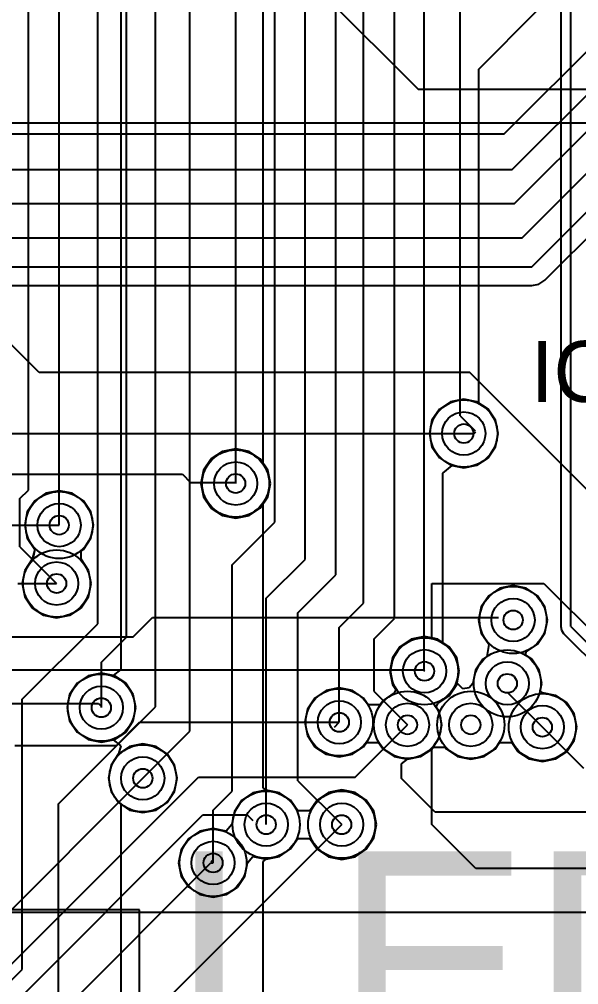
# Model space of a CAD drawing. Extents: x 28 to 300, y 18 to 330.
# Drawn here: x 184.38 to 190.21, y 111.99 to 122.06 of the extents above; entities that cross this region are included whole.
import ezdxf

# ---------------------------------------------------------------- set-up
doc = ezdxf.new("R2010")
doc.units = 0
for name, color, linetype in [('BOTTOMLAYER', 5, 'CONTINUOUS'), ('DRILLDRAWING', 1, 'CONTINUOUS'), ('INTERNALPLANE1', 76, 'CONTINUOUS'), ('INTERNALPLANE6', 136, 'CONTINUOUS'), ('MIDLAYER1', 16, 'CONTINUOUS'), ('MIDLAYER3', 90, 'CONTINUOUS'), ('MULTILAYER', 9, 'CONTINUOUS'), ('TOPLAYER', 1, 'CONTINUOUS'), ('TOPOVERLAY', 2, 'CONTINUOUS'), ('VIAHOLELAYER', 16, 'CONTINUOUS')]:
    doc.layers.add(name, color=color, linetype=linetype)

msp = doc.modelspace()

# ---------------------------------------------------------------- linework, layer by layer
at = {"layer": 'BOTTOMLAYER'}
for p, q in [((185.437, 126.437), (185.437, 115.279)), ((186.922, 117.427), (186.922, 123.312)), ((188.874, 118.071), (188.758, 117.993)), ((189.012, 118.098), (188.874, 118.071)), ((189.149, 118.071), (189.012, 118.098)), ((189.265, 117.993), (189.149, 118.071)), ((188.758, 117.993), (188.68, 117.877)), ((189.343, 117.877), (189.265, 117.993)), ((188.68, 117.877), (188.653, 117.739)), ((189.37, 117.739), (189.343, 117.877)), ((188.653, 117.739), (188.68, 117.602)), ((189.343, 117.602), (189.37, 117.739)), ((188.68, 117.602), (188.758, 117.485)), ((189.265, 117.485), (189.343, 117.602)), ((186.969, 117.357), (186.922, 117.427)), ((188.758, 117.485), (188.874, 117.408)), ((188.874, 117.408), (189.012, 117.38)), ((189.012, 117.38), (189.149, 117.408)), ((189.149, 117.408), (189.265, 117.485)), ((186.997, 117.218), (186.969, 117.357)), ((186.969, 117.08), (186.997, 117.218)), ((184.655, 117.116), (184.539, 117.038)), ((184.793, 117.143), (184.655, 117.116)), ((184.93, 117.116), (184.793, 117.143)), ((185.046, 117.038), (184.93, 117.116)), ((184.539, 117.038), (184.461, 116.921)), ((185.124, 116.921), (185.046, 117.038)), ((186.922, 117.01), (186.969, 117.08)), ((186.922, 114.043), (186.922, 117.01)), ((184.461, 116.921), (184.434, 116.784)), ((185.152, 116.784), (185.124, 116.921)), ((184.434, 116.784), (184.461, 116.647)), ((185.124, 116.647), (185.152, 116.784)), ((184.461, 116.647), (184.538, 116.531)), ((185.046, 116.53), (185.124, 116.647)), ((184.538, 116.531), (184.518, 116.432)), ((185.021, 116.513), (185.046, 116.53)), ((185.021, 116.428), (185.021, 116.513)), ((184.513, 116.428), (184.436, 116.312)), ((184.518, 116.432), (184.513, 116.428)), ((185.099, 116.312), (185.021, 116.428)), ((184.436, 116.312), (184.408, 116.175)), ((185.126, 116.175), (185.099, 116.312)), ((184.408, 116.175), (184.436, 116.037)), ((185.099, 116.037), (185.126, 116.175)), ((189.389, 116.126), (189.272, 116.048)), ((189.526, 116.153), (189.389, 116.126)), ((189.663, 116.126), (189.526, 116.153)), ((189.78, 116.048), (189.663, 116.126)), ((184.436, 116.037), (184.513, 115.921)), ((185.021, 115.921), (185.099, 116.037)), ((189.272, 116.048), (189.194, 115.932)), ((189.858, 115.932), (189.78, 116.048)), ((184.513, 115.921), (184.63, 115.843)), ((184.905, 115.843), (185.021, 115.921)), ((189.194, 115.932), (189.167, 115.794)), ((189.885, 115.794), (189.858, 115.932)), ((184.63, 115.843), (184.767, 115.816)), ((184.767, 115.816), (184.905, 115.843)), ((189.167, 115.794), (189.194, 115.657)), ((189.858, 115.657), (189.885, 115.794)), ((188.464, 115.595), (188.346, 115.516)), ((188.603, 115.623), (188.464, 115.595)), ((188.741, 115.595), (188.603, 115.623)), ((188.859, 115.516), (188.741, 115.595)), ((189.194, 115.657), (189.272, 115.541)), ((189.78, 115.541), (189.858, 115.657)), ((188.346, 115.516), (188.268, 115.399)), ((188.938, 115.399), (188.859, 115.516)), ((189.274, 115.539), (189.252, 115.413)), ((189.272, 115.541), (189.272, 115.541)), ((189.272, 115.541), (189.272, 115.541)), ((189.272, 115.541), (189.274, 115.539)), ((189.663, 115.463), (189.78, 115.541)), ((188.268, 115.399), (188.24, 115.26)), ((188.965, 115.26), (188.938, 115.399)), ((189.252, 115.413), (189.212, 115.387)), ((189.657, 115.429), (189.663, 115.463)), ((189.72, 115.387), (189.657, 115.429)), ((189.212, 115.387), (189.135, 115.27)), ((189.798, 115.27), (189.72, 115.387)), ((185.096, 115.212), (184.98, 115.134)), ((185.233, 115.239), (185.096, 115.212)), ((185.358, 115.214), (185.233, 115.239)), ((185.437, 115.279), (185.358, 115.214)), ((188.24, 115.26), (188.268, 115.121)), ((188.941, 115.139), (188.965, 115.26)), ((189.135, 115.27), (189.107, 115.133)), ((189.825, 115.133), (189.798, 115.27)), ((184.98, 115.134), (184.902, 115.017)), ((188.268, 115.121), (188.303, 115.069)), ((189.002, 115.078), (188.941, 115.139)), ((189.107, 115.133), (189.069, 115.086)), ((189.107, 115.133), (189.107, 115.133)), ((189.107, 115.133), (189.107, 115.133)), ((189.107, 115.133), (189.107, 115.133)), ((189.81, 115.057), (189.825, 115.133)), ((184.902, 115.017), (184.875, 114.88)), ((187.576, 115.058), (187.46, 114.98)), ((187.714, 115.086), (187.576, 115.058)), ((187.851, 115.058), (187.714, 115.086)), ((187.967, 114.98), (187.851, 115.058)), ((188.287, 115.033), (188.171, 114.955)), ((188.303, 115.069), (188.287, 115.033)), ((189.069, 115.086), (189.002, 115.078)), ((189.831, 115.036), (189.81, 115.057)), ((189.968, 115.008), (189.831, 115.036)), ((190.085, 114.931), (189.968, 115.008)), ((187.46, 114.98), (187.382, 114.864)), ((188.014, 114.91), (187.967, 114.98)), ((188.141, 114.91), (188.014, 114.91)), ((188.171, 114.955), (188.141, 114.91)), ((190.162, 114.814), (190.085, 114.931)), ((184.875, 114.88), (184.902, 114.743)), ((187.382, 114.864), (187.355, 114.727)), ((190.19, 114.677), (190.162, 114.814)), ((184.902, 114.743), (184.98, 114.626)), ((187.355, 114.727), (187.382, 114.589)), ((184.98, 114.626), (185.096, 114.548)), ((187.382, 114.589), (187.46, 114.473)), ((190.162, 114.539), (190.19, 114.677)), ((185.096, 114.548), (185.233, 114.521)), ((185.233, 114.521), (185.358, 114.546)), ((185.358, 114.546), (185.437, 114.481)), ((187.967, 114.473), (187.997, 114.518)), ((187.997, 114.518), (188.124, 114.518)), ((188.124, 114.518), (188.171, 114.448)), ((189.339, 114.448), (189.385, 114.517)), ((189.385, 114.517), (189.393, 114.518)), ((189.393, 114.518), (189.513, 114.518)), ((189.513, 114.518), (189.577, 114.423)), ((190.085, 114.423), (190.162, 114.539)), ((185.411, 114.397), (185.334, 114.281)), ((185.437, 114.481), (185.411, 114.397)), ((185.411, 114.397), (185.411, 114.397)), ((185.437, 114.481), (185.437, 114.481)), ((187.46, 114.473), (187.576, 114.395)), ((187.576, 114.395), (187.714, 114.368)), ((187.714, 114.368), (187.851, 114.395)), ((187.851, 114.395), (187.967, 114.473)), ((188.171, 114.448), (188.287, 114.37)), ((188.562, 114.37), (188.679, 114.448)), ((188.679, 114.448), (188.692, 114.467)), ((188.692, 114.467), (188.819, 114.467)), ((188.819, 114.467), (188.831, 114.448)), ((188.831, 114.448), (188.948, 114.37)), ((189.223, 114.37), (189.339, 114.448)), ((189.577, 114.423), (189.693, 114.345)), ((189.968, 114.345), (190.085, 114.423)), ((185.334, 114.281), (185.306, 114.143)), ((188.287, 114.37), (188.425, 114.342)), ((188.425, 114.342), (188.562, 114.37)), ((188.948, 114.37), (189.085, 114.342)), ((189.085, 114.342), (189.223, 114.37)), ((189.693, 114.345), (189.831, 114.318)), ((189.831, 114.318), (189.968, 114.345)), ((185.306, 114.143), (185.334, 114.006)), ((185.334, 114.006), (185.411, 113.89)), ((186.952, 114.019), (186.922, 114.043)), ((187.089, 113.991), (186.952, 114.019)), ((187.205, 113.914), (187.089, 113.991)), ((187.6, 113.995), (187.483, 113.916)), ((187.739, 114.022), (187.6, 113.995)), ((187.878, 113.995), (187.739, 114.022)), ((187.995, 113.916), (187.878, 113.995)), ((185.411, 113.89), (185.437, 113.873)), ((187.28, 113.803), (187.205, 113.914)), ((187.483, 113.916), (187.407, 113.803)), ((188.074, 113.799), (187.995, 113.916)), ((185.437, 113.873), (185.437, 110.587)), ((187.407, 113.803), (187.28, 113.803)), ((188.102, 113.66), (188.074, 113.799)), ((188.074, 113.521), (188.102, 113.66)), ((187.205, 113.406), (187.28, 113.517)), ((187.28, 113.517), (187.407, 113.517)), ((187.407, 113.517), (187.483, 113.404)), ((187.995, 113.404), (188.074, 113.521)), ((187.089, 113.328), (187.205, 113.406)), ((187.483, 113.404), (187.6, 113.325)), ((187.878, 113.325), (187.995, 113.404)), ((186.922, 113.277), (186.952, 113.301)), ((186.922, 109.955), (186.922, 113.277)), ((186.952, 113.301), (187.089, 113.328)), ((187.6, 113.325), (187.739, 113.297)), ((187.739, 113.297), (187.878, 113.325))]:
    msp.add_line(p, q, dxfattribs=at)
for centre in [(189.012, 117.739), (186.634, 117.218), (184.793, 116.784), (184.767, 116.175), (189.526, 115.794), (188.603, 115.26), (189.466, 115.133), (185.233, 114.88), (187.714, 114.727), (188.425, 114.701), (189.085, 114.701), (189.831, 114.677), (185.665, 114.143), (186.952, 113.66), (187.739, 113.66), (186.398, 113.261)]:
    msp.add_circle(centre, 0.225, dxfattribs=at)
at = {"layer": 'DRILLDRAWING'}
for centre in [(189.012, 117.739), (186.634, 117.218), (184.793, 116.784), (184.767, 116.175), (189.526, 115.794), (188.603, 115.26), (189.466, 115.133), (185.233, 114.88), (187.714, 114.727), (188.425, 114.701), (189.085, 114.701), (189.831, 114.677), (185.665, 114.143), (186.952, 113.66), (187.739, 113.66), (186.398, 113.261)]:
    msp.add_circle(centre, 0.1, dxfattribs=at)
at = {"layer": 'INTERNALPLANE1'}
for p, q in [((190.127, 115.727), (190.127, 136.596)), ((190.023, 136.418), (190.023, 115.727)), ((190.023, 115.727), (190.023, 115.727)), ((190.023, 115.727), (190.031, 115.688)), ((190.127, 115.727), (190.939, 114.914)), ((190.031, 115.688), (190.053, 115.654)), ((190.053, 115.654), (190.836, 114.871))]:
    msp.add_line(p, q, dxfattribs=at)
for centre in [(189.012, 117.739), (186.634, 117.218), (184.793, 116.784), (184.767, 116.175), (189.526, 115.794), (188.603, 115.26), (189.466, 115.133), (185.233, 114.88), (187.714, 114.727), (188.425, 114.701), (189.085, 114.701), (189.831, 114.677), (185.665, 114.143), (186.952, 113.66), (187.739, 113.66), (186.398, 113.261)]:
    msp.add_circle(centre, 0.35, dxfattribs=at)
at = {"layer": 'INTERNALPLANE6'}
for centre in [(189.012, 117.739), (186.634, 117.218), (184.793, 116.784), (184.767, 116.175), (189.526, 115.794), (188.603, 115.26), (189.466, 115.133), (185.233, 114.88), (187.714, 114.727), (188.425, 114.701), (189.085, 114.701), (189.831, 114.677), (185.665, 114.143), (186.952, 113.66), (187.739, 113.66), (186.398, 113.261)]:
    msp.add_circle(centre, 0.35, dxfattribs=at)
at = {"layer": 'MIDLAYER1'}
for p, q in [((189.433, 120.865), (194.851, 126.284)), ((189.517, 120.493), (194.851, 125.827)), ((189.542, 120.137), (192.806, 123.4)), ((189.619, 119.781), (192.768, 122.931)), ((189.72, 119.477), (192.87, 122.626)), ((189.858, 119.339), (192.218, 121.7)), ((180.254, 120.865), (189.433, 120.865)), ((180.195, 120.493), (189.517, 120.493)), ((180.144, 120.137), (189.542, 120.137)), ((180.068, 119.781), (189.619, 119.781)), ((179.89, 119.477), (189.72, 119.477)), ((189.795, 119.297), (189.858, 119.339)), ((183.597, 119.282), (189.72, 119.282)), ((189.72, 119.282), (189.795, 119.297)), ((188.874, 118.071), (188.758, 117.993)), ((189.012, 118.098), (188.874, 118.071)), ((189.149, 118.071), (189.012, 118.098)), ((189.265, 117.993), (189.149, 118.071)), ((188.758, 117.993), (188.68, 117.877)), ((189.343, 117.877), (189.265, 117.993)), ((188.68, 117.877), (188.653, 117.739)), ((189.37, 117.739), (189.343, 117.877)), ((188.653, 117.739), (188.68, 117.602)), ((189.343, 117.602), (189.37, 117.739)), ((186.495, 117.553), (186.378, 117.475)), ((186.634, 117.581), (186.495, 117.553)), ((186.773, 117.553), (186.634, 117.581)), ((186.89, 117.475), (186.773, 117.553)), ((188.68, 117.602), (188.758, 117.485)), ((189.265, 117.485), (189.343, 117.602)), ((186.378, 117.475), (186.299, 117.357)), ((186.969, 117.357), (186.89, 117.475)), ((188.758, 117.485), (188.874, 117.408)), ((188.874, 117.408), (189.012, 117.38)), ((189.012, 117.38), (189.149, 117.408)), ((189.149, 117.408), (189.265, 117.485)), ((186.299, 117.357), (186.272, 117.218)), ((186.997, 117.218), (186.969, 117.357)), ((186.272, 117.218), (186.299, 117.08)), ((186.969, 117.08), (186.997, 117.218)), ((184.655, 117.116), (184.539, 117.038)), ((184.793, 117.143), (184.655, 117.116)), ((184.93, 117.116), (184.793, 117.143)), ((185.046, 117.038), (184.93, 117.116)), ((184.539, 117.038), (184.461, 116.921)), ((185.124, 116.921), (185.046, 117.038)), ((186.299, 117.08), (186.378, 116.962)), ((186.89, 116.962), (186.969, 117.08)), ((184.461, 116.921), (184.434, 116.784)), ((185.152, 116.784), (185.124, 116.921)), ((186.378, 116.962), (186.495, 116.883)), ((186.773, 116.883), (186.89, 116.962)), ((186.495, 116.883), (186.634, 116.856)), ((186.634, 116.856), (186.773, 116.883)), ((184.434, 116.784), (184.461, 116.647)), ((185.124, 116.647), (185.152, 116.784)), ((184.461, 116.647), (184.539, 116.53)), ((185.046, 116.53), (185.124, 116.647)), ((184.539, 116.53), (184.513, 116.428)), ((184.539, 116.53), (184.539, 116.53)), ((185.021, 116.513), (185.046, 116.53)), ((185.021, 116.428), (185.021, 116.513)), ((184.513, 116.428), (184.436, 116.312)), ((184.513, 116.428), (184.513, 116.428)), ((185.099, 116.312), (185.021, 116.428)), ((184.436, 116.312), (184.408, 116.175)), ((185.126, 116.175), (185.099, 116.312)), ((184.408, 116.175), (184.436, 116.037)), ((185.099, 116.037), (185.126, 116.175)), ((189.389, 116.126), (189.272, 116.048)), ((189.526, 116.153), (189.389, 116.126)), ((189.663, 116.126), (189.526, 116.153)), ((189.78, 116.048), (189.663, 116.126)), ((184.436, 116.037), (184.513, 115.921)), ((185.021, 115.921), (185.099, 116.037)), ((189.272, 116.048), (189.194, 115.932)), ((189.858, 115.932), (189.78, 116.048)), ((184.513, 115.921), (184.63, 115.843)), ((184.905, 115.843), (185.021, 115.921)), ((189.194, 115.932), (189.167, 115.794)), ((189.885, 115.794), (189.858, 115.932)), ((184.63, 115.843), (184.767, 115.816)), ((184.767, 115.816), (184.905, 115.843)), ((189.167, 115.794), (189.194, 115.657)), ((189.858, 115.657), (189.885, 115.794)), ((188.464, 115.595), (188.346, 115.516)), ((188.603, 115.623), (188.464, 115.595)), ((188.741, 115.595), (188.603, 115.623)), ((188.859, 115.516), (188.741, 115.595)), ((189.194, 115.657), (189.272, 115.541)), ((189.78, 115.541), (189.858, 115.657)), ((188.346, 115.516), (188.268, 115.399)), ((188.938, 115.399), (188.859, 115.516)), ((189.274, 115.539), (189.252, 115.413)), ((189.272, 115.541), (189.272, 115.541)), ((189.272, 115.541), (189.272, 115.541)), ((189.272, 115.541), (189.274, 115.539)), ((189.663, 115.463), (189.78, 115.541)), ((188.268, 115.399), (188.24, 115.26)), ((188.965, 115.26), (188.938, 115.399)), ((189.252, 115.413), (189.212, 115.387)), ((189.657, 115.429), (189.663, 115.463)), ((189.72, 115.387), (189.657, 115.429)), ((189.212, 115.387), (189.135, 115.27)), ((189.798, 115.27), (189.72, 115.387)), ((185.096, 115.212), (184.98, 115.134)), ((185.233, 115.239), (185.096, 115.212)), ((185.371, 115.212), (185.233, 115.239)), ((185.487, 115.134), (185.371, 115.212)), ((188.24, 115.26), (188.268, 115.121)), ((188.941, 115.139), (188.965, 115.26)), ((189.135, 115.27), (189.107, 115.133)), ((189.825, 115.133), (189.798, 115.27)), ((184.98, 115.134), (184.902, 115.017)), ((185.565, 115.017), (185.487, 115.134)), ((188.268, 115.121), (188.303, 115.069)), ((189.002, 115.078), (188.941, 115.139)), ((189.107, 115.133), (189.069, 115.086)), ((189.107, 115.133), (189.107, 115.133)), ((189.107, 115.133), (189.107, 115.133)), ((189.107, 115.133), (189.107, 115.133)), ((189.81, 115.057), (189.825, 115.133)), ((184.902, 115.017), (184.875, 114.88)), ((185.592, 114.88), (185.565, 115.017)), ((187.576, 115.058), (187.46, 114.98)), ((187.714, 115.086), (187.576, 115.058)), ((187.851, 115.058), (187.714, 115.086)), ((187.967, 114.98), (187.851, 115.058)), ((188.287, 115.033), (188.171, 114.955)), ((188.303, 115.069), (188.287, 115.033)), ((189.069, 115.086), (189.002, 115.078)), ((189.831, 115.036), (189.81, 115.057)), ((189.968, 115.008), (189.831, 115.036)), ((190.085, 114.931), (189.968, 115.008)), ((185.233, 114.88), (185.233, 114.893)), ((187.46, 114.98), (187.382, 114.864)), ((188.014, 114.91), (187.967, 114.98)), ((188.141, 114.91), (188.014, 114.91)), ((188.171, 114.955), (188.141, 114.91)), ((190.162, 114.814), (190.085, 114.931)), ((184.875, 114.88), (184.902, 114.743)), ((185.565, 114.743), (185.592, 114.88)), ((187.382, 114.864), (187.355, 114.727)), ((190.19, 114.677), (190.162, 114.814)), ((184.902, 114.743), (184.98, 114.626)), ((185.487, 114.626), (185.565, 114.743)), ((187.355, 114.727), (187.382, 114.589)), ((184.98, 114.626), (185.096, 114.548)), ((185.371, 114.548), (185.487, 114.626)), ((187.382, 114.589), (187.46, 114.473)), ((190.162, 114.539), (190.19, 114.677)), ((185.096, 114.548), (185.233, 114.521)), ((185.233, 114.521), (185.371, 114.548)), ((185.665, 114.502), (185.528, 114.475)), ((185.803, 114.475), (185.665, 114.502)), ((187.967, 114.473), (187.997, 114.518)), ((187.997, 114.518), (188.124, 114.518)), ((188.124, 114.518), (188.171, 114.448)), ((189.339, 114.448), (189.385, 114.517)), ((189.385, 114.517), (189.393, 114.518)), ((189.393, 114.518), (189.513, 114.518)), ((189.513, 114.518), (189.577, 114.423)), ((190.085, 114.423), (190.162, 114.539)), ((185.411, 114.397), (185.334, 114.281)), ((185.528, 114.475), (185.411, 114.397)), ((185.919, 114.397), (185.803, 114.475)), ((185.997, 114.281), (185.919, 114.397)), ((187.46, 114.473), (187.576, 114.395)), ((187.576, 114.395), (187.714, 114.368)), ((187.714, 114.368), (187.851, 114.395)), ((187.851, 114.395), (187.967, 114.473)), ((188.171, 114.448), (188.287, 114.37)), ((188.562, 114.37), (188.679, 114.448)), ((188.679, 114.448), (188.692, 114.467)), ((188.692, 114.467), (188.819, 114.467)), ((188.819, 114.467), (188.831, 114.448)), ((188.831, 114.448), (188.948, 114.37)), ((189.223, 114.37), (189.339, 114.448)), ((189.577, 114.423), (189.693, 114.345)), ((189.968, 114.345), (190.085, 114.423)), ((185.334, 114.281), (185.306, 114.143)), ((186.024, 114.143), (185.997, 114.281)), ((188.287, 114.37), (188.425, 114.342)), ((188.425, 114.342), (188.562, 114.37)), ((188.948, 114.37), (189.085, 114.342)), ((189.085, 114.342), (189.223, 114.37)), ((189.693, 114.345), (189.831, 114.318)), ((189.831, 114.318), (189.968, 114.345)), ((185.306, 114.143), (185.334, 114.006)), ((185.997, 114.006), (186.024, 114.143)), ((185.334, 114.006), (185.411, 113.89)), ((185.919, 113.89), (185.997, 114.006)), ((186.814, 113.991), (186.698, 113.914)), ((186.952, 114.019), (186.814, 113.991)), ((187.089, 113.991), (186.952, 114.019)), ((187.205, 113.914), (187.089, 113.991)), ((187.6, 113.995), (187.483, 113.916)), ((187.739, 114.022), (187.6, 113.995)), ((187.878, 113.995), (187.739, 114.022)), ((187.995, 113.916), (187.878, 113.995)), ((185.411, 113.89), (185.528, 113.812)), ((185.803, 113.812), (185.919, 113.89)), ((186.698, 113.914), (186.62, 113.797)), ((187.28, 113.803), (187.205, 113.914)), ((187.483, 113.916), (187.407, 113.803)), ((188.074, 113.799), (187.995, 113.916)), ((185.528, 113.812), (185.665, 113.785)), ((185.665, 113.785), (185.803, 113.812)), ((186.62, 113.797), (186.593, 113.66)), ((187.407, 113.803), (187.28, 113.803)), ((188.102, 113.66), (188.074, 113.799)), ((186.261, 113.593), (186.144, 113.515)), ((186.398, 113.62), (186.261, 113.593)), ((186.535, 113.593), (186.398, 113.62)), ((186.593, 113.66), (186.535, 113.593)), ((188.074, 113.521), (188.102, 113.66)), ((186.144, 113.515), (186.066, 113.398)), ((187.205, 113.406), (187.28, 113.517)), ((187.28, 113.517), (187.407, 113.517)), ((187.407, 113.517), (187.483, 113.404)), ((187.995, 113.404), (188.074, 113.521)), ((186.066, 113.398), (186.039, 113.261)), ((187.089, 113.328), (187.205, 113.406)), ((187.483, 113.404), (187.6, 113.325)), ((187.878, 113.325), (187.995, 113.404)), ((186.757, 113.261), (186.814, 113.328)), ((186.814, 113.328), (186.814, 113.328)), ((186.814, 113.328), (186.814, 113.328)), ((186.814, 113.328), (186.814, 113.328)), ((186.814, 113.328), (186.952, 113.301)), ((186.952, 113.301), (187.089, 113.328)), ((187.6, 113.325), (187.739, 113.297)), ((187.739, 113.297), (187.878, 113.325)), ((186.039, 113.261), (186.066, 113.124)), ((186.729, 113.124), (186.757, 113.261)), ((186.066, 113.124), (186.144, 113.007)), ((186.652, 113.007), (186.729, 113.124)), ((186.144, 113.007), (186.261, 112.93)), ((186.535, 112.93), (186.652, 113.007)), ((186.261, 112.93), (186.398, 112.902)), ((186.398, 112.902), (186.535, 112.93))]:
    msp.add_line(p, q, dxfattribs=at)
for centre in [(189.012, 117.739), (186.634, 117.218), (184.793, 116.784), (184.767, 116.175), (189.526, 115.794), (188.603, 115.26), (189.466, 115.133), (185.233, 114.88), (187.714, 114.727), (188.425, 114.701), (189.085, 114.701), (189.831, 114.677), (185.665, 114.143), (186.952, 113.66), (187.739, 113.66), (186.398, 113.261)]:
    msp.add_circle(centre, 0.225, dxfattribs=at)
at = {"layer": 'MIDLAYER3'}
for p, q in [((188.598, 115.265), (188.598, 134.823)), ((188.29, 115.811), (188.29, 133.618)), ((187.965, 115.969), (187.965, 133.307)), ((187.678, 116.266), (187.678, 133.136)), ((186.156, 114.634), (186.156, 132.211)), ((187.357, 116.427), (187.357, 132.213)), ((185.799, 114.889), (185.799, 132.161)), ((186.634, 117.218), (186.634, 132.138)), ((187.042, 116.816), (187.042, 132.137)), ((185.494, 115.616), (185.494, 132.059)), ((184.793, 116.784), (184.793, 131.948)), ((185.195, 115.756), (185.195, 131.926)), ((184.472, 117.15), (184.472, 131.888)), ((188.973, 117.922), (188.973, 129.957)), ((189.168, 121.54), (189.771, 122.144)), ((189.168, 118.058), (189.168, 121.54)), ((189.265, 117.993), (189.168, 118.058)), ((188.973, 117.922), (189.084, 117.812)), ((189.343, 117.877), (189.265, 117.993)), ((189.084, 117.812), (189.129, 117.767)), ((189.37, 117.739), (189.343, 117.877)), ((189.343, 117.602), (189.37, 117.739)), ((189.265, 117.485), (189.343, 117.602)), ((188.792, 117.324), (188.89, 117.404)), ((188.89, 117.404), (189.012, 117.38)), ((189.012, 117.38), (189.149, 117.408)), ((189.149, 117.408), (189.265, 117.485)), ((188.792, 115.561), (188.792, 117.324)), ((184.382, 117.061), (184.472, 117.15)), ((184.382, 116.559), (184.382, 117.061)), ((186.596, 116.37), (187.042, 116.816)), ((184.767, 116.784), (184.793, 116.784)), ((184.382, 116.559), (184.767, 116.175)), ((186.952, 116.022), (187.357, 116.427)), ((186.596, 114.01), (186.596, 116.37)), ((187.282, 115.87), (187.678, 116.266)), ((186.952, 113.66), (186.952, 116.022)), ((187.714, 115.717), (187.965, 115.969)), ((187.282, 114.117), (187.282, 115.87)), ((188.077, 115.598), (188.29, 115.811)), ((184.408, 114.969), (185.195, 115.756)), ((187.714, 114.727), (187.714, 115.717)), ((185.233, 115.355), (185.494, 115.616)), ((188.077, 115.049), (188.077, 115.598)), ((188.859, 115.516), (188.792, 115.561)), ((188.938, 115.399), (188.859, 115.516)), ((188.965, 115.26), (188.938, 115.399)), ((185.233, 114.88), (185.233, 115.355)), ((188.598, 115.265), (188.603, 115.26)), ((188.938, 115.121), (188.965, 115.26)), ((188.859, 115.004), (188.938, 115.121)), ((188.077, 115.049), (188.425, 114.701)), ((188.741, 114.925), (188.859, 115.004)), ((189.465, 115.042), (189.831, 114.677)), ((184.408, 112.15), (184.408, 114.969)), ((184.788, 113.878), (185.799, 114.889)), ((188.725, 114.886), (188.741, 114.925)), ((188.756, 114.839), (188.725, 114.886)), ((188.784, 114.701), (188.756, 114.839)), ((188.756, 114.564), (188.784, 114.701)), ((185.665, 114.143), (186.156, 114.634)), ((188.679, 114.448), (188.756, 114.564)), ((188.562, 114.37), (188.679, 114.448)), ((188.364, 114.293), (188.425, 114.342)), ((188.364, 114.14), (188.364, 114.293)), ((188.425, 114.342), (188.562, 114.37)), ((187.282, 114.117), (187.739, 113.66)), ((188.714, 113.79), (188.364, 114.14)), ((186.398, 113.812), (186.596, 114.01)), ((184.788, 111.902), (184.788, 113.878)), ((186.398, 113.261), (186.398, 113.812)), ((190.989, 113.79), (188.714, 113.79)), ((186.375, 113.284), (186.398, 113.261)), ((182.744, 110.486), (184.408, 112.15))]:
    msp.add_line(p, q, dxfattribs=at)
for centre in [(189.012, 117.739), (186.634, 117.218), (184.793, 116.784), (184.767, 116.175), (189.526, 115.794), (188.603, 115.26), (189.466, 115.133), (185.233, 114.88), (187.714, 114.727), (188.425, 114.701), (189.085, 114.701), (189.831, 114.677), (185.665, 114.143), (186.952, 113.66), (187.739, 113.66), (186.398, 113.261)]:
    msp.add_circle(centre, 0.225, dxfattribs=at)
at = {"layer": 'MULTILAYER'}
for centre in [(189.012, 117.739), (186.634, 117.218), (184.793, 116.784), (184.767, 116.175), (189.526, 115.794), (188.603, 115.26), (189.466, 115.133), (185.233, 114.88), (187.714, 114.727), (188.425, 114.701), (189.085, 114.701), (189.831, 114.677), (185.665, 114.143), (186.952, 113.66), (187.739, 113.66), (186.398, 113.261)]:
    msp.add_circle(centre, 0.225, dxfattribs=at)
at = {"layer": 'TOPLAYER'}
for p, q in [((184.319, 125.548), (188.536, 121.331)), ((188.536, 121.331), (191.727, 121.331)), ((191.727, 120.976), (182.506, 120.976)), ((184.584, 118.374), (183.55, 119.408)), ((189.075, 118.374), (184.584, 118.374)), ((190.842, 116.607), (189.075, 118.374)), ((182.655, 117.738), (189.012, 117.738)), ((189.012, 117.738), (189.119, 117.738)), ((189.119, 117.738), (189.139, 117.757)), ((177.362, 117.314), (186.079, 117.314)), ((186.079, 117.314), (186.164, 117.23)), ((186.164, 117.23), (186.623, 117.23)), ((184.277, 116.784), (184.793, 116.784)), ((184.361, 116.175), (184.767, 116.175)), ((188.679, 115.608), (188.679, 116.175)), ((188.679, 116.175), (189.847, 116.175)), ((189.847, 116.175), (190.863, 115.159)), ((185.564, 115.617), (185.767, 115.82)), ((185.767, 115.82), (189.374, 115.82)), ((178.544, 115.617), (185.564, 115.617)), ((188.741, 115.595), (188.679, 115.608)), ((188.859, 115.516), (188.741, 115.595)), ((188.938, 115.399), (188.859, 115.516)), ((188.965, 115.26), (188.938, 115.399)), ((181.713, 115.274), (188.589, 115.274)), ((188.589, 115.274), (188.603, 115.26)), ((188.938, 115.121), (188.965, 115.26)), ((188.859, 115.004), (188.938, 115.121)), ((188.741, 114.925), (188.859, 115.004)), ((181.84, 114.924), (185.202, 114.924)), ((185.202, 114.924), (185.233, 114.893)), ((188.725, 114.886), (188.741, 114.925)), ((188.756, 114.839), (188.725, 114.886)), ((188.784, 114.701), (188.756, 114.839)), ((185.391, 114.486), (185.632, 114.727)), ((185.632, 114.727), (187.714, 114.727)), ((187.665, 114.678), (187.714, 114.727)), ((187.88, 114.156), (188.425, 114.701)), ((188.756, 114.564), (188.784, 114.701)), ((189.831, 114.677), (190.26, 114.248)), ((184.33, 114.486), (185.391, 114.486)), ((188.679, 114.448), (188.756, 114.564)), ((188.679, 113.66), (188.679, 114.448)), ((183.861, 112.339), (185.665, 114.143)), ((184.087, 111.998), (186.246, 114.156)), ((186.246, 114.156), (187.88, 114.156)), ((184.158, 111.628), (186.292, 113.762)), ((186.292, 113.762), (186.314, 113.762)), ((186.314, 113.762), (186.453, 113.762)), ((186.314, 113.762), (186.753, 113.762)), ((186.753, 113.762), (186.812, 113.703)), ((182.532, 108.453), (187.739, 113.66)), ((189.136, 113.203), (188.679, 113.66)), ((184.386, 111.272), (186.375, 113.261)), ((186.375, 113.261), (186.398, 113.261)), ((191.117, 113.203), (189.136, 113.203))]:
    msp.add_line(p, q, dxfattribs=at)
for centre in [(189.012, 117.739), (186.634, 117.218), (184.793, 116.784), (184.767, 116.175), (189.526, 115.794), (188.603, 115.26), (189.466, 115.133), (185.233, 114.88), (187.714, 114.727), (188.425, 114.701), (189.085, 114.701), (189.831, 114.677), (185.665, 114.143), (186.952, 113.66), (187.739, 113.66), (186.398, 113.261)]:
    msp.add_circle(centre, 0.225, dxfattribs=at)
at = {"layer": 'TOPOVERLAY'}
for p, q in [((185.631, 112.771), (180.525, 112.771)), ((185.631, 110.51), (185.631, 112.771)), ((180.424, 112.746), (203.284, 112.746))]:
    msp.add_line(p, q, dxfattribs=at)
at = {"layer": 'VIAHOLELAYER'}
for centre in [(189.012, 117.739), (186.634, 117.218), (184.793, 116.784), (184.767, 116.175), (189.526, 115.794), (188.603, 115.26), (189.466, 115.133), (185.233, 114.88), (187.714, 114.727), (188.425, 114.701), (189.085, 114.701), (189.831, 114.677), (185.665, 114.143), (186.952, 113.66), (187.739, 113.66), (186.398, 113.261)]:
    msp.add_circle(centre, 0.1, dxfattribs=at)

# ---------------------------------------------------------------- texts
at = {"layer": 'TOPOVERLAY'}
for s, height, p in [('IC17', 0.635, (189.712, 118.069)), ('LEDs & buttons', 2.286, (185.961, 111.095))]:
    msp.add_text(s, height=height, dxfattribs=at).set_placement(p)

doc.saveas('drawing.dxf')
